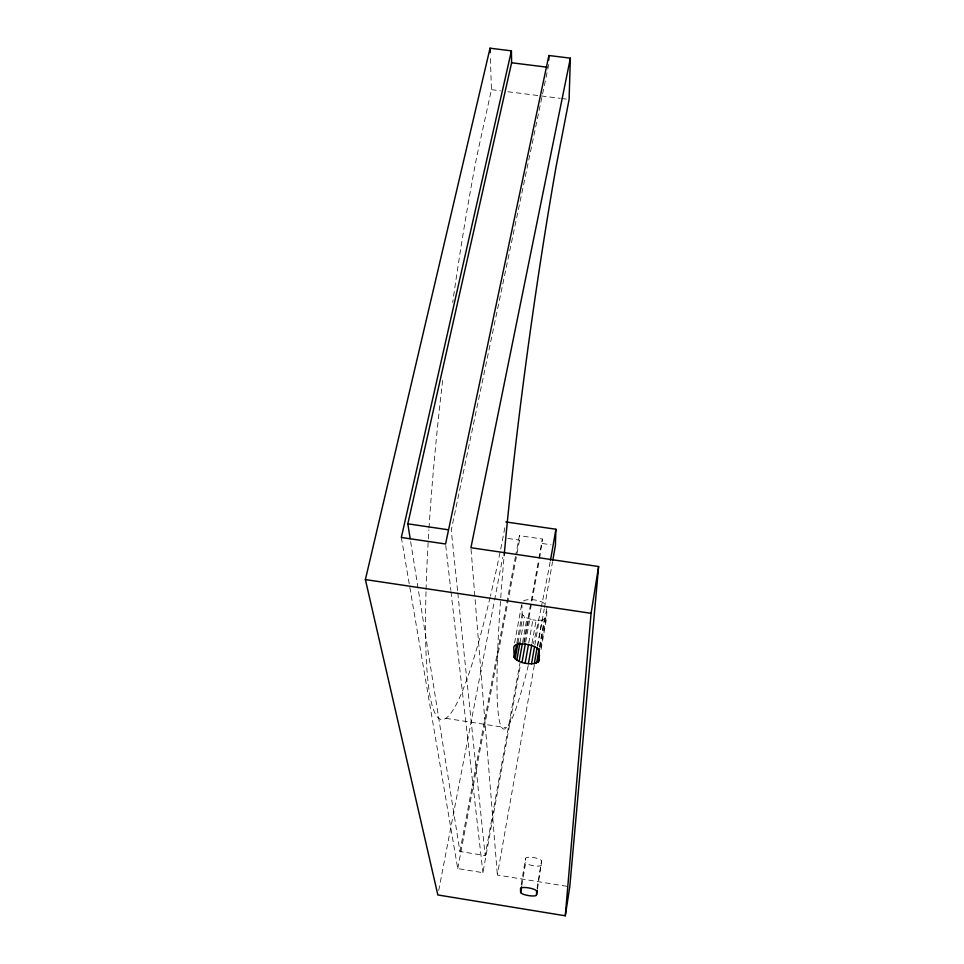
<?xml version="1.0" encoding="UTF-8"?>
<svg xmlns="http://www.w3.org/2000/svg" width="964" height="964" viewBox="0 0 964 964"><rect width="100%" height="100%" fill="white"/><g stroke="black" fill="none" stroke-linecap="round" stroke-linejoin="round"><path stroke-width="0.72" stroke-dasharray="4.82 3.62" d="M539.671 558.264L542.395 539.021L519.415 535.647L515.8 554.842M548.769 64.431L451.26 530.2L457.635 591.39M537.49 889.109L541.563 860.973A8.098 2.097 9.8 0 0 533.586 857.55A8.098 2.097 9.8 0 0 525.597 858.394L520.994 885.699M541.057 649.519L546.66 617.49L546.974 607.055M537.081 888.314L541.563 860.973M521.837 885.362L525.681 862.563L525.597 858.394M537.37 646.254L541.973 620.165L546.66 617.49M566.82 886.302L497.364 875.035L534.333 665.148M537.707 645.928L544.226 608.983M544.479 607.501L552.553 561.687M539.394 647.133L544.238 619.563M539.997 646.832L546.721 608.525M540.744 647.724L545.841 618.647M531.983 643.458L536.105 620.31L541.973 620.165M534.839 645.036L539.201 620.418M528.754 642.988L532.899 619.84L526.995 617.984L523.042 615.333L522.163 613.923L521.922 604.633M522.548 642.59L526.995 617.984M410.652 541.623L459.936 851.501L485.193 855.574L519.945 663.268M523.681 642.566L538.659 559.723M538.924 558.252L542.395 539.021M401.337 537.466L457.743 868.6L482.94 872.685L520.488 664.545M524.488 642.41L539.406 559.747M525.633 642.193L529.802 619.057M516.849 642.964L522.163 613.923M518.017 642.892L523.042 615.333M519.957 642.795L524.693 616.719M514.607 642.988L521.62 604.777M504.811 527.778L501.509 545.263A384.335 43.404 -82.5 0 1 490.423 596.017M459.936 851.501L515.523 556.312M457.743 868.6L519.488 540.153L519.415 535.647M438.704 890.531L494.255 601.62M494.544 600.15L502.762 557.409M490.399 58.563L491.447 89.664L476.855 156.156A384.335 43.404 -82.5 0 0 452.706 302.491M491.447 89.664L500.4 90.797M507.871 91.737L560.144 98.316M561.626 98.509L567.603 99.268M507.895 538.454L519.488 540.153M542.334 543.503L551.059 544.781M532.899 619.84L536.105 620.31M445.85 718.325L506.678 727.772M445.742 545.479L450.839 590.305M451.007 591.8L482.94 872.685M457.792 592.884L485.193 855.574M471.047 549.215L497.364 875.035M550.119 561.964A385.479 27.86 -82.2 0 1 541.431 606.549M541.141 607.947A385.479 27.86 -82.2 0 1 533.466 643.554M528.272 665.497A385.479 27.86 -82.2 0 1 504.015 557.192M490.086 597.427A384.335 43.404 -82.5 0 1 426.028 590.932M426.064 589.534A384.335 43.404 -82.5 0 1 428.908 529.778M429.004 528.139A384.335 43.404 -82.5 0 1 442.813 379.033M523.536 600.921A12.713 5.181 10.2 0 1 534.442 599.897A12.713 5.181 10.2 0 1 545.347 604.175M541.467 864.829A8.025 2.061 9.8 0 1 534.104 865.853A8.025 2.061 9.8 0 1 525.681 862.563"/><path stroke-width="1.45" d="M548.829 59.961L548.89 55.502L570.363 58.165L569.097 99.449L556.144 166.411A385.479 27.86 -82.2 0 0 504.16 555.589M536.55 894.821L536.611 891.194A8.17 1.964 9.8 0 0 528.537 887.868A8.17 1.964 9.8 0 0 520.512 888.567L520.632 892.495A8.086 1.928 9.8 0 0 529.152 895.689A8.086 1.928 9.8 0 0 536.55 894.821L537.249 890.531M505.907 521.946L555.915 529.236L555.409 545.419L552.806 560.205M410.182 538.659L407.82 523.826L511.607 62.768L511.414 50.851L490.049 48.2L365.392 579.581L437.849 894.954L565.29 915.8L591.077 613.321L598.608 566.531L470.926 547.721L570.363 58.165M598.608 566.531L569.772 886.772L565.29 915.8M520.632 892.495L521.596 886.796M555.915 529.236L551.842 552.661A385.479 27.86 -82.2 0 1 550.408 560.421M534.309 663.654L539.021 661.159L539.225 651.254A12.893 4.916 10.2 0 0 526.465 644.301A12.893 4.916 10.2 0 0 513.788 647.398L514.198 657.484C518.753 663.316 527.404 664.076 534.309 663.654L537.117 647.712M536.587 663.099L539.141 648.591M538.201 662.256L539.479 654.99M528.38 663.714L531.73 644.904M531.513 663.859L534.586 646.483M525.127 663.232L528.501 644.434M519.138 661.4L522.283 644.036M521.982 662.449L525.368 643.639M514.198 657.484L516.584 644.422M515.113 658.834L518.017 642.892M516.8 660.171L519.957 642.795M548.89 55.502L445.573 543.985L401.337 537.466L511.414 50.851M511.607 62.768L547.251 67.215M407.82 523.826L448.356 529.778M365.392 579.581L591.077 613.321M490.049 48.2L490.206 52.646"/></g></svg>
